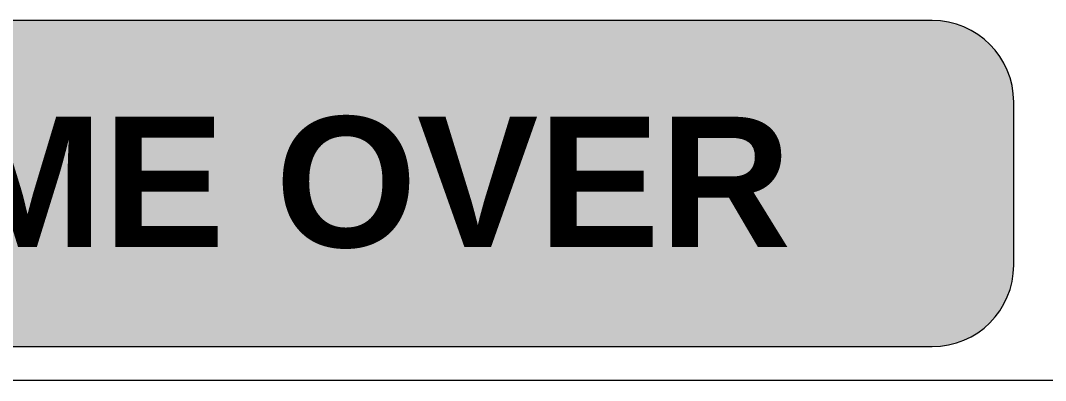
# Model space of a CAD drawing. Header units: millimetres. Extents: x 4237772 to 4686020, y -673 to 29459.
# Drawn here: x 4321595 to 4327887, y 9834 to 12042 of the extents above; entities that cross this region are included whole.
import ezdxf

# ---------------------------------------------------------------- set-up
doc = ezdxf.new("R2010")
doc.units = ezdxf.units.MM
for name, color, linetype, lineweight in [('A-DETL', 90, 'Continuous', 18), ('A-DETL-GENF', 92, 'Continuous', 5), ('A-WALL', 113, 'Continuous', 5), ('G-ANNO-TEXT', 231, 'Continuous', 5)]:
    doc.layers.add(name, color=color, linetype=linetype, lineweight=lineweight)
doc.styles.add('Arial_B', font='arialbd.ttf', dxfattribs={"height": 800})

msp = doc.modelspace()

# ---------------------------------------------------------------- hatches: boundary and pattern name
at = {"layer": 'A-DETL-GENF'}
msp.add_hatch(color=7, dxfattribs=at).paths.add_polyline_path([(4326157.9, 10041.8), (4327191.8, 10041.8), (4327270, 10048), (4327346.3, 10066.3), (4327418.8, 10096.3), (4327485.7, 10137.3), (4327545.4, 10188.3), (4327596.3, 10247.9), (4327637.3, 10314.8), (4327667.3, 10387.3), (4327685.7, 10463.6), (4327691.8, 10541.8), (4327691.8, 11541.8), (4327685.7, 11620), (4327667.3, 11696.3), (4327637.3, 11768.8), (4327596.3, 11835.7), (4327545.4, 11895.4), (4327485.7, 11946.3), (4327418.8, 11987.3), (4327346.3, 12017.4), (4327270, 12035.7), (4327191.8, 12041.8), (4318624, 12041.8), (4318545.8, 12035.7), (4318469.5, 12017.4), (4318397, 11987.3), (4318330.1, 11946.3), (4318270.4, 11895.4), (4318219.5, 11835.7), (4318178.5, 11768.8), (4318148.4, 11696.3), (4318130.1, 11620), (4318124, 11541.8), (4318124, 10541.8), (4318130.1, 10463.6), (4318148.4, 10387.3), (4318178.5, 10314.8), (4318219.5, 10247.9), (4318270.4, 10188.3), (4318330.1, 10137.3), (4318397, 10096.3), (4318469.5, 10066.3), (4318545.8, 10048), (4318624, 10041.8), (4325168, 10041.8)])

# ---------------------------------------------------------------- linework, layer by layer
at = {"layer": 'A-DETL', "lineweight": 20}
for p, q in [((4327191.8, 12041.8), (4318624, 12041.8)), ((4327691.8, 10541.8), (4327691.8, 11541.8)), ((4318624, 10041.8), (4327191.8, 10041.8))]:
    msp.add_line(p, q, dxfattribs=at)
for centre, start, end in [((4327191.8, 11541.8), 360, 90), ((4327191.8, 10541.8), 270, 0)]:
    msp.add_arc(centre, 500, start, end, dxfattribs=at)
at = {"layer": 'A-WALL'}
msp.add_line((4332556.8, 9834.1), (4313442.3, 9834.1), dxfattribs=at)

# ---------------------------------------------------------------- texts
at = {"layer": 'G-ANNO-TEXT', "color": 7, "lineweight": 13, "insert": (4319496.5, 11451.8), "char_height": 800, "width": 8305.483, "attachment_point": 1, "style": 'Arial_B'}
msp.add_mtext('GAME OVER', dxfattribs=at)

doc.saveas('drawing.dxf')
